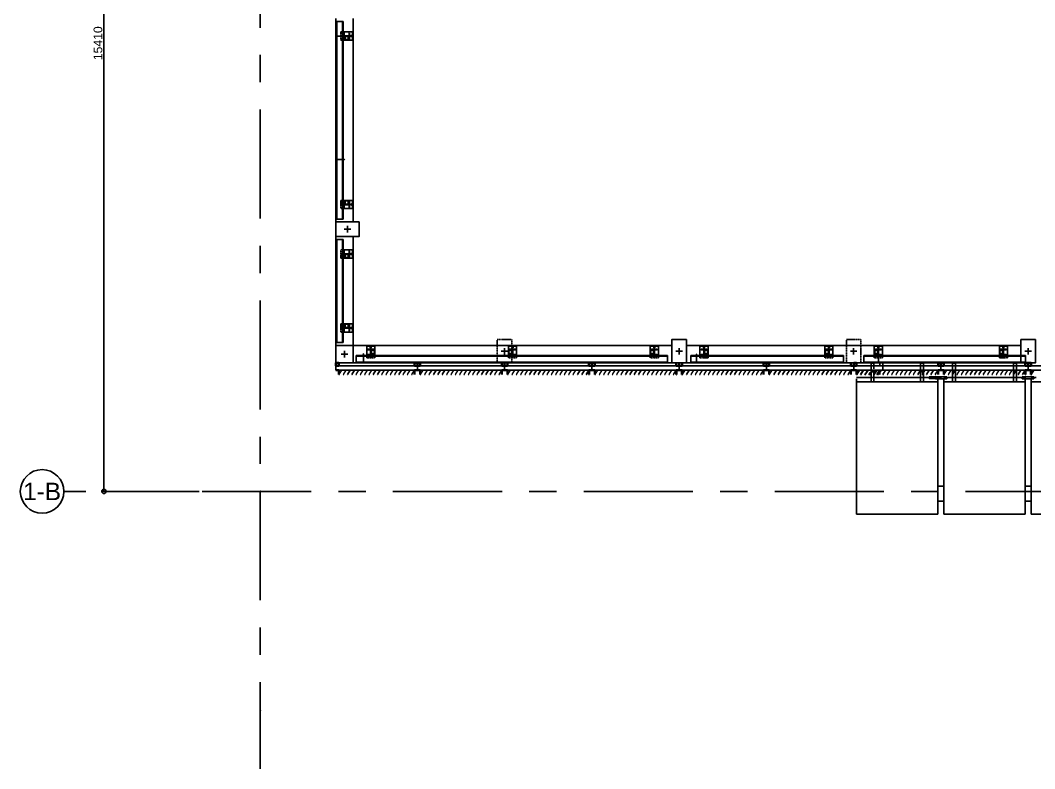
# Model space of a CAD drawing. Header units: millimetres. Extents: x 2519235 to 7246330, y 25937 to 201821.
# Drawn here: x 2519235 to 2536673, y 130340 to 143207 of the extents above; entities that cross this region are included whole.
import ezdxf
from ezdxf.enums import TextEntityAlignment as Align

# ---------------------------------------------------------------- set-up
doc = ezdxf.new("R2010")
doc.units = ezdxf.units.MM
for name, pattern in [('DXK_LINE_DOT2', [3.9198, 1.9599, -1.9599]), ('HIDDEN2', [4.7625, 3.175, -1.5875]), ('TA_GL_005.00000', [13.75, 5, -1.25, 1.25, -1.25, 5]), ('Xref-PLAN-106.940$0$HIDDEN2', [4.7625, 3.175, -1.5875])]:
    doc.linetypes.add(name, pattern=pattern)
doc.layers.get('Defpoints').update_dxf_attribs({"color": 140})
for name, color, linetype in [('000 - 0_HIDE_OBJ_FRAMING_DEF_SUB_1', 250, 'Continuous'), ('000 - 0_SYM_DWG_GRID-BUBBLE_MAIN_COLOR_1', 1, 'Continuous'), ('000 - 0_SYM_DWG_GRIDLINE_MAIN_COLOR_1', 1, 'Continuous'), ('000 - 0_SYM_DWG_GRIDLINE_MAIN_COLOR_251', 251, 'Continuous'), ('000 - EXISTING_CANOPY_MAIN_COLOR_1', 1, 'Continuous'), ('010 - ASPG_DIMS_NOM', 1, 'Continuous'), ('_BOLT-M10', 11, 'Continuous'), ('_C-SC', 32, 'Continuous'), ('_Hatch', 251, 'Continuous'), ('_LOUVER-SB', 1, 'Continuous'), ('A-GENM', 252, 'Continuous'), ('A-GLAZ-CURT', 252, 'Continuous'), ('Xref-PLAN-106.940$0$_Beam', 1, 'Continuous'), ('Xref-PLAN-106.940$0$_C300x300', 6, 'Continuous'), ('Xref-PLAN-106.940$0$_C400-250', 6, 'Continuous'), ('Xref-PLAN-106.940$0$_Col-BOTTOM', 252, 'Xref-PLAN-106.940$0$HIDDEN2'), ('Xref-PLAN-106.940$0$_PP-Dim', 1, 'Continuous')]:
    doc.layers.add(name, color=color, linetype=linetype)
doc.styles.add('Arial', font='arial.ttf', dxfattribs={"height": 300})
doc.styles.add('FAMELINE_FOR_CKST', font='arial.ttf')
doc.styles.add('TA', font='', dxfattribs={"height": 4.5})
doc.styles.get('TA').set_extended_font_data('Cordia New')
doc.dimstyles.new('FAMELINE-CKST_C-C', dxfattribs={"dimtxt": 0.3, "dimasz": 0.15, "dimexe": 0.1, "dimexo": 0.1, "dimgap": 0.05, "dimtad": 1, "dimzin": 0, "dimdsep": 46, "dimtxsty": 'FAMELINE_FOR_CKST', "dimblk": 'ORIGIN', "dimblk1": 'ORIGIN', "dimblk2": 'ORIGIN', "dimsah": 1, "dimcen": 0.1, "dimdle": 0.1, "dimclrd": 256, "dimclre": 256, "dimclrt": 3, "dimadec": 0, "dimazin": 0, "dimtfac": 1, "dimtix": 1, "dimtmove": 2, "dimatfit": 3, "dimfxl": 1, "dimtolj": 1, "dimtzin": 0, "dimlwd": -1, "dimlwe": -1, "dimarcsym": 0})

# ---------------------------------------------------------------- blocks, each defined once
blk = doc.blocks.new('_C-SC')
at = {"layer": '_Hatch'}
h = blk.add_hatch(dxfattribs=at)
h.set_pattern_fill('STEEL', color=256, scale=1.5)
h.set_pattern_definition([(45, (-1941.0177, -2436.031), (-3.367596, 3.367596), []), (45, (-1941.0177, -2433.6497), (-3.367596, 3.367596), [])])
h.paths.add_polyline_path([(3, 67), (3, 3, 0.414214), (13, -7), (50, -7), (50, -15), (-50, -15), (-50, -7), (-13, -7, 0.414214), (-3, 3), (-3, 67, 0.414214), (-13, 77), (-50, 77), (-50, 85), (50, 85), (50, 77), (13, 77, 0.414214)])
at = {"linetype": 'Continuous'}
for p, q in [((70, 135), (-70, 135)), ((-70, 135), (-70, -25)), ((70, 135), (70, -25))]:
    blk.add_line(p, q, dxfattribs=at)
at = {"linetype": 'DXK_LINE_DOT2'}
for p, q in [((-70, 135), (-70, -25)), ((70, 135), (-70, 135)), ((70, -25), (70, 135))]:
    blk.add_line(p, q, dxfattribs=at)
at = {"color": 11, "linetype": 'HIDDEN2'}
for p, q in [((-70, -25), (-70, -65)), ((-70, -30), (-70, -65)), ((-70, -65), (70, -65)), ((-70, -65), (70, -65)), ((70, -65), (70, -25)), ((70, -30), (70, -65))]:
    blk.add_line(p, q, dxfattribs=at)
blk.add_lwpolyline([(-50, 85), (50, 85), (50, 77), (13, 77, 0.414214), (3, 67), (3, 3, 0.414214), (13, -7), (50, -7), (50, -15), (-50, -15), (-50, -7), (-13, -7, 0.414214), (-3, 3), (-3, 67, 0.414214), (-13, 77), (-50, 77)], format="xyb", close=True)
for points in [[(63, 60), (3, 60), (3, 10), (63, 10)], [(63, 60), (8, 60), (8, 10), (63, 10)]]:
    blk.add_lwpolyline(points, close=True)
at = {"layer": '_BOLT-M10'}
for p, q in [((-12, 115), (12, 115)), ((16, 35), (-10, 35)), ((3, 42), (-3, 42)), ((3, 28), (-3, 28)), ((0, 128), (0, 102)), ((8, 42), (3, 42)), ((8, 28), (3, 28))]:
    blk.add_line(p, q, dxfattribs=at)
blk.add_lwpolyline([(-8, 110), (0, 106), (8, 110), (8, 120), (0, 124), (-8, 120)], close=True, dxfattribs=at)
for radius in [10, 6.93]:
    blk.add_circle((0, 115), radius, dxfattribs=at)
at = {"layer": 'Defpoints'}
for p, q in [((6, -6), (-6, 6)), ((-6, -6), (6, 6))]:
    blk.add_line(p, q, dxfattribs=at)
at = {"layer": 'Defpoints', "color": 11, "linetype": 'HIDDEN2'}
for p, q in [((-12, -45), (12, -45)), ((0, -58), (0, -32))]:
    blk.add_line(p, q, dxfattribs=at)
blk.add_lwpolyline([(-8, -40), (0, -36), (8, -40), (8, -50), (0, -54), (-8, -50)], close=True, dxfattribs=at)
for radius in [10, 6.93]:
    blk.add_circle((0, -45), radius, dxfattribs=at)
blk = doc.blocks.new('*U363')
for p, q in [((5228, -25), (-122, -25)), ((-122, -145), (-122, -25)), ((-122, -30), (5228, -30)), ((-122, -35), (5228, -35)), ((-122, -135), (5228, -135)), ((-122, -140), (5228, -140)), ((-122, -145), (5228, -145)), ((5228, -25), (5228, -145))]:
    blk.add_line(p, q)
at = {"layer": 'Defpoints'}
for p, q in [((6, -6), (-6, 6)), ((-6, -6), (6, 6)), ((0, 0), (0, -145))]:
    blk.add_line(p, q, dxfattribs=at)
blk = doc.blocks.new('*U364')
for p, q in [((2531, -25), (-97, -25)), ((-97, -145), (-97, -25)), ((-97, -30), (2531, -30)), ((-97, -35), (2531, -35)), ((-97, -135), (2531, -135)), ((-97, -140), (2531, -140)), ((-97, -145), (2531, -145)), ((2531, -25), (2531, -145))]:
    blk.add_line(p, q)
at = {"layer": 'Defpoints'}
for p, q in [((6, -6), (-6, 6)), ((-6, -6), (6, 6)), ((0, 0), (0, -145))]:
    blk.add_line(p, q, dxfattribs=at)
blk = doc.blocks.new('*U365')
for p, q in [((3147, -25), (-250, -25)), ((-250, -145), (-250, -25)), ((-250, -30), (3147, -30)), ((-250, -35), (3147, -35)), ((-250, -135), (3147, -135)), ((-250, -140), (3147, -140)), ((-250, -145), (3147, -145)), ((3147, -25), (3147, -145))]:
    blk.add_line(p, q)
at = {"layer": 'Defpoints'}
for p, q in [((6, -6), (-6, 6)), ((-6, -6), (6, 6)), ((0, 0), (0, -145))]:
    blk.add_line(p, q, dxfattribs=at)
blk = doc.blocks.new('*U369')
for p, q in [((3147, -25), (1375, -25)), ((1375, -145), (1375, -25)), ((1375, -30), (3147, -30)), ((1375, -35), (3147, -35)), ((1375, -135), (3147, -135)), ((1375, -140), (3147, -140)), ((1375, -145), (3147, -145)), ((3147, -25), (3147, -145))]:
    blk.add_line(p, q)
at = {"layer": 'Defpoints'}
for p, q in [((6, -6), (-6, 6)), ((-6, -6), (6, 6)), ((0, 0), (0, -145))]:
    blk.add_line(p, q, dxfattribs=at)
blk = doc.blocks.new('DPA_CP_Entrance Louver Grill Vertical - Louver Grill Vertical Z-27946342-ENTRANCE 1 - LOWER ROOF LEVEL PLAN')
at = {"layer": '000 - 0_HIDE_OBJ_FRAMING_DEF_SUB_1', "lineweight": 35}
for p, q in [((-700, 200), (-702, 200)), ((-702, 200), (-702, 127)), ((-700, 125), (-700, 200)), ((702, 200), (700, 200)), ((700, 200), (700, 125)), ((702, 127), (702, 200)), ((-702, 127), (-750, 127)), ((-750, 127), (-750, 125)), ((-750, 125), (-700, 125)), ((-700, 50), (-750, 50)), ((-750, 50), (-750, 0)), ((-700, 0), (-700, 50)), ((700, 125), (750, 125)), ((750, 50), (700, 50)), ((700, 50), (700, 0)), ((700, 0), (750, 0)), ((750, 127), (702, 127)), ((750, 125), (750, 127)), ((750, 0), (750, 50))]:
    blk.add_line(p, q, dxfattribs=at)
at = {"layer": '000 - 0_HIDE_OBJ_FRAMING_DEF_SUB_1'}
for p, q in [((-750, 50), (-750, 125)), ((750, 125), (-750, 125)), ((750, 50), (-750, 50)), ((750, 125), (750, 50))]:
    blk.add_line(p, q, dxfattribs=at)
blk = doc.blocks.new('DPA_CP_Entrance Louver Grill Vertical - Louver Grill Vertical Z-V2-ENTRANCE 1 - LOWER ROOF LEVEL PLAN')
at = {"layer": '000 - 0_HIDE_OBJ_FRAMING_DEF_SUB_1', "lineweight": 35}
for p, q in [((-700, 200), (-702, 200)), ((-702, 200), (-702, 127)), ((-700, 125), (-700, 200)), ((702, 200), (700, 200)), ((700, 200), (700, 125)), ((702, 127), (702, 200)), ((-702, 127), (-750, 127)), ((-750, 127), (-750, 125)), ((-750, 125), (-700, 125)), ((-700, 50), (-750, 50)), ((-750, 50), (-750, 0)), ((-750, 0), (-700, 0)), ((-700, 0), (-700, 50)), ((700, 125), (750, 125)), ((750, 50), (700, 50)), ((700, 50), (700, 0)), ((750, 127), (702, 127)), ((750, 125), (750, 127)), ((750, 0), (750, 50))]:
    blk.add_line(p, q, dxfattribs=at)
at = {"layer": '000 - 0_HIDE_OBJ_FRAMING_DEF_SUB_1'}
for p, q in [((-750, 50), (-750, 125)), ((750, 125), (-750, 125)), ((750, 50), (-750, 50)), ((750, 125), (750, 50))]:
    blk.add_line(p, q, dxfattribs=at)
blk = doc.blocks.new('GM_Louver Grill Vertical Z1 - Z Profile-27946408-ENTRANCE 1 - LOWER ROOF LEVEL PLAN')
at = {"layer": '000 - 0_HIDE_OBJ_FRAMING_DEF_SUB_1', "lineweight": 9}
for p, q in [((46, 73), (0, 0)), ((0, 0), (30, 0)), ((4, 2), (50, 75)), ((30, 2), (4, 2)), ((30, 0), (30, 2)), ((50, 75), (40, 75)), ((40, 75), (40, 73)), ((40, 73), (46, 73))]:
    blk.add_line(p, q, dxfattribs=at)
blk = doc.blocks.new('DPA_CP_Entrance Louver Grill Vertical - Louver Grill Vertical Z-27953553-ENTRANCE 1 - LOWER ROOF LEVEL PLAN')
at = {"layer": '000 - 0_HIDE_OBJ_FRAMING_DEF_SUB_1', "lineweight": 35}
for p, q in [((-650, 200), (-652, 200)), ((-652, 200), (-652, 127)), ((-650, 125), (-650, 200)), ((652, 200), (650, 200)), ((650, 200), (650, 125)), ((652, 127), (652, 200)), ((-652, 127), (-700, 127)), ((-700, 127), (-700, 125)), ((-700, 125), (-650, 125)), ((-650, 50), (-700, 50)), ((-700, 50), (-700, 0)), ((-700, 0), (-650, 0)), ((-650, 0), (-650, 50)), ((650, 125), (700, 125)), ((700, 50), (650, 50)), ((650, 50), (650, 0)), ((650, 0), (700, 0)), ((700, 127), (652, 127)), ((700, 125), (700, 127)), ((700, 0), (700, 50))]:
    blk.add_line(p, q, dxfattribs=at)
at = {"layer": '000 - 0_HIDE_OBJ_FRAMING_DEF_SUB_1'}
for p, q in [((-700, 50), (-700, 125)), ((700, 125), (-700, 125)), ((700, 50), (-700, 50)), ((700, 125), (700, 50))]:
    blk.add_line(p, q, dxfattribs=at)
blk = doc.blocks.new('DPA_CP_Entrance Louver Grill Vertical - Louver Grill Vertical Z-27954336-ENTRANCE 1 - LOWER ROOF LEVEL PLAN')
at = {"layer": '000 - 0_HIDE_OBJ_FRAMING_DEF_SUB_1'}
for p, q in [((-200, 200), (-202, 200)), ((-202, 200), (-202, 127)), ((-202, 127), (-202, 200)), ((-202, 200), (-200, 200)), ((-200, 125), (-200, 200)), ((-200, 200), (-200, 125)), ((202, 200), (200, 200)), ((200, 200), (200, 125)), ((200, 125), (200, 200)), ((200, 200), (202, 200)), ((202, 127), (202, 200)), ((202, 200), (202, 127)), ((-202, 127), (-250, 127)), ((-250, 127), (-250, 125)), ((-250, 125), (-250, 127)), ((-250, 127), (-202, 127)), ((-250, 125), (-200, 125)), ((-200, 125), (-250, 125)), ((-250, 50), (-250, 125)), ((-250, 125), (-250, 50)), ((-99, 125), (-250, 125)), ((-99, 125), (-250, 125)), ((-250, 50), (-250, 125)), ((-250, 125), (-250, 50)), ((-99, 125), (-250, 125)), ((-99, 125), (-250, 125)), ((-250, 50), (-250, 0)), ((-200, 50), (-250, 50)), ((-250, 50), (-200, 50)), ((-250, 0), (-250, 50)), ((-250, 50), (-99, 50)), ((-99, 50), (-250, 50)), ((-250, 50), (-49, 50)), ((-49, 50), (-250, 50)), ((-250, 0), (-200, 0)), ((-200, 0), (-250, 0)), ((-200, 0), (-200, 50)), ((-200, 50), (-200, 0)), ((-39, 50), (250, 50)), ((250, 50), (-39, 50)), ((-39, 50), (250, 50)), ((250, 50), (-39, 50)), ((250, 125), (-36, 125)), ((250, 125), (-36, 125)), ((250, 125), (-36, 125)), ((250, 125), (-36, 125)), ((200, 125), (250, 125)), ((250, 125), (200, 125)), ((200, 50), (200, 0)), ((250, 50), (200, 50)), ((200, 50), (250, 50)), ((200, 0), (200, 50)), ((200, 0), (250, 0)), ((250, 0), (200, 0)), ((250, 127), (202, 127)), ((202, 127), (250, 127)), ((250, 125), (250, 127)), ((250, 127), (250, 125)), ((250, 50), (250, 125)), ((250, 125), (250, 50)), ((250, 50), (250, 125)), ((250, 125), (250, 50)), ((250, 0), (250, 50)), ((250, 50), (250, 0))]:
    blk.add_line(p, q, dxfattribs=at)
blk = doc.blocks.new('DPA_CP_Entrance Louver Grill Vertical - Louver Grill Vertical Z-27954203-ENTRANCE 1 - LOWER ROOF LEVEL PLAN')
at = {"layer": '000 - 0_HIDE_OBJ_FRAMING_DEF_SUB_1'}
for p, q in [((-750, 127), (-750, 125)), ((-750, 125), (-750, 127)), ((-750, 125), (-744, 125)), ((-744, 125), (-750, 125)), ((-750, 50), (-750, 125)), ((-750, 125), (-750, 50)), ((-744, 125), (-750, 125)), ((-744, 125), (-750, 125)), ((-750, 50), (-750, 125)), ((-750, 125), (-750, 50)), ((-744, 125), (-750, 125)), ((-744, 125), (-750, 125)), ((-750, 50), (-750, 0)), ((-750, 0), (-750, 50))]:
    blk.add_line(p, q, dxfattribs=at)
blk = doc.blocks.new('GM_Louver Grill Vertical Z1 - Z Profile-27954269-ENTRANCE 1 - LOWER ROOF LEVEL PLAN')
at = {"layer": '000 - 0_HIDE_OBJ_FRAMING_DEF_SUB_1', "lineweight": 9}
for p, q in [((46, 73), (0, 0)), ((0, 0), (46, 73)), ((0, 0), (30, 0)), ((30, 0), (0, 0)), ((4, 2), (50, 75)), ((50, 75), (4, 2)), ((30, 2), (4, 2)), ((4, 2), (30, 2)), ((30, 0), (30, 2)), ((30, 2), (30, 0)), ((50, 75), (40, 75)), ((40, 75), (40, 73)), ((40, 73), (40, 75)), ((40, 75), (50, 75)), ((40, 73), (46, 73)), ((46, 73), (40, 73))]:
    blk.add_line(p, q, dxfattribs=at)
blk = doc.blocks.new('GM_Louver Grill Vertical Z1 - Z Profile-V106-ENTRANCE 1 - LOWER ROOF LEVEL PLAN')
at = {"layer": '000 - 0_HIDE_OBJ_FRAMING_DEF_SUB_1', "lineweight": 9}
for p, q in [((25, 39), (0, 0)), ((0, 0), (25, 39)), ((0, 0), (30, 0)), ((30, 0), (0, 0)), ((4, 2), (27, 39)), ((27, 39), (4, 2)), ((30, 2), (4, 2)), ((4, 2), (30, 2)), ((30, 0), (30, 2)), ((30, 2), (30, 0)), ((46, 73), (32, 51)), ((32, 51), (46, 73)), ((35, 51), (50, 75)), ((50, 75), (35, 51)), ((50, 75), (40, 75)), ((40, 75), (40, 73)), ((40, 73), (40, 75)), ((40, 75), (50, 75)), ((40, 73), (46, 73)), ((46, 73), (40, 73))]:
    blk.add_line(p, q, dxfattribs=at)
blk = doc.blocks.new('GM_Louver Grill Vertical Z1 - Z Profile-V107-ENTRANCE 1 - LOWER ROOF LEVEL PLAN')
at = {"layer": '000 - 0_HIDE_OBJ_FRAMING_DEF_SUB_1', "lineweight": 9}
for p, q in [((24, 33), (27, 39)), ((25, 39), (24, 37)), ((24, 37), (25, 39)), ((27, 39), (24, 33)), ((30, 2), (24, 2)), ((24, 2), (30, 2)), ((24, 0), (30, 0)), ((30, 0), (24, 0)), ((30, 0), (30, 2)), ((30, 2), (30, 0)), ((46, 73), (32, 51)), ((32, 51), (46, 73)), ((35, 51), (50, 75)), ((50, 75), (35, 51)), ((50, 75), (40, 75)), ((40, 75), (40, 73)), ((40, 73), (40, 75)), ((40, 75), (50, 75)), ((40, 73), (46, 73)), ((46, 73), (40, 73))]:
    blk.add_line(p, q, dxfattribs=at)
blk = doc.blocks.new('GM_Louver Grill Vertical Z1 - Z Profile-V108-ENTRANCE 1 - LOWER ROOF LEVEL PLAN')
at = {"layer": '000 - 0_HIDE_OBJ_FRAMING_DEF_SUB_1', "lineweight": 9}
for p, q in [((31, 49), (0, 0)), ((0, 0), (31, 49)), ((0, 0), (30, 0)), ((30, 0), (0, 0)), ((4, 2), (31, 45)), ((31, 45), (4, 2)), ((30, 2), (4, 2)), ((4, 2), (30, 2)), ((30, 0), (30, 2)), ((30, 2), (30, 0))]:
    blk.add_line(p, q, dxfattribs=at)
blk = doc.blocks.new('A$C7e7c92b9')
at = {"layer": 'A-GENM', "lineweight": 9, "rotation": 180}
for p in [(118720, 9933), (118794, 9933), (118867, 9933), (118941, 9933), (119014, 9933), (119088, 9933), (119161, 9933), (119235, 9933), (119308, 9933), (119382, 9933), (119455, 9933), (119529, 9933), (119603, 9933), (119676, 9933), (119750, 9933), (119823, 9933), (119897, 9933), (119970, 9933), (120120, 9933), (120195, 9933), (120270, 9933), (120345, 9933), (120420, 9933), (120495, 9933), (120570, 9933), (120645, 9933), (120720, 9933), (120795, 9933), (120870, 9933), (120945, 9933), (121020, 9933), (121095, 9933), (121170, 9933), (121245, 9933), (121320, 9933), (121395, 9933), (121470, 9933), (121620, 9933), (121695, 9933), (121770, 9933), (121845, 9933), (121920, 9933), (121995, 9933), (122070, 9933), (122145, 9933), (122220, 9933), (122295, 9933), (122370, 9933), (122445, 9933), (122520, 9933), (122595, 9933), (122670, 9933), (122745, 9933), (122820, 9933), (122895, 9933), (122970, 9933), (123120, 9933), (123195, 9933), (123270, 9933), (123345, 9933), (123420, 9933), (123495, 9933), (123570, 9933), (123645, 9933), (123720, 9933), (123795, 9933), (123870, 9933), (123945, 9933), (124020, 9933), (124095, 9933), (124170, 9933), (124245, 9933), (124320, 9933), (124395, 9933), (124470, 9933), (124620, 9933), (124695, 9933), (124770, 9933), (124845, 9933), (124920, 9933), (124995, 9933), (125070, 9933), (125145, 9933), (125220, 9933), (125295, 9933), (125370, 9933), (125445, 9933), (125520, 9933), (125595, 9933), (125670, 9933), (125745, 9933), (125820, 9933), (125895, 9933), (125970, 9933), (126120, 9933), (126195, 9933), (126270, 9933), (126345, 9933), (126420, 9933), (126495, 9933), (126570, 9933), (126645, 9933), (126720, 9933), (126795, 9933), (126870, 9933), (126945, 9933), (127020, 9933), (127095, 9933), (127170, 9933), (127245, 9933), (127320, 9933), (127395, 9933), (127470, 9933)]:
    blk.add_blockref('GM_Louver Grill Vertical Z1 - Z Profile-27946408-ENTRANCE 1 - LOWER ROOF LEVEL PLAN', p, dxfattribs=at)
at = {"layer": 'A-GENM', "rotation": 180}
for name, p in [('GM_Louver Grill Vertical Z1 - Z Profile-27954269-ENTRANCE 1 - LOWER ROOF LEVEL PLAN', (127620, 9933)), ('GM_Louver Grill Vertical Z1 - Z Profile-27954269-ENTRANCE 1 - LOWER ROOF LEVEL PLAN', (127690, 9933)), ('GM_Louver Grill Vertical Z1 - Z Profile-V106-ENTRANCE 1 - LOWER ROOF LEVEL PLAN', (127760, 9933)), ('GM_Louver Grill Vertical Z1 - Z Profile-V107-ENTRANCE 1 - LOWER ROOF LEVEL PLAN', (127830, 9933)), ('GM_Louver Grill Vertical Z1 - Z Profile-V108-ENTRANCE 1 - LOWER ROOF LEVEL PLAN', (127900, 9933)), ('GM_Louver Grill Vertical Z1 - Z Profile-27954269-ENTRANCE 1 - LOWER ROOF LEVEL PLAN', (127970, 9933))]:
    blk.add_blockref(name, p, dxfattribs=at)
at = {"layer": 'A-GLAZ-CURT', "rotation": 180}
for name, p in [('DPA_CP_Entrance Louver Grill Vertical - Louver Grill Vertical Z-27953553-ENTRANCE 1 - LOWER ROOF LEVEL PLAN', (119320, 10058)), ('DPA_CP_Entrance Louver Grill Vertical - Louver Grill Vertical Z-27946342-ENTRANCE 1 - LOWER ROOF LEVEL PLAN', (120770, 10058)), ('DPA_CP_Entrance Louver Grill Vertical - Louver Grill Vertical Z-V2-ENTRANCE 1 - LOWER ROOF LEVEL PLAN', (122270, 10058)), ('DPA_CP_Entrance Louver Grill Vertical - Louver Grill Vertical Z-27946342-ENTRANCE 1 - LOWER ROOF LEVEL PLAN', (123770, 10058)), ('DPA_CP_Entrance Louver Grill Vertical - Louver Grill Vertical Z-V2-ENTRANCE 1 - LOWER ROOF LEVEL PLAN', (125270, 10058)), ('DPA_CP_Entrance Louver Grill Vertical - Louver Grill Vertical Z-27946342-ENTRANCE 1 - LOWER ROOF LEVEL PLAN', (126770, 10058)), ('DPA_CP_Entrance Louver Grill Vertical - Louver Grill Vertical Z-27954203-ENTRANCE 1 - LOWER ROOF LEVEL PLAN', (126770, 10058)), ('DPA_CP_Entrance Louver Grill Vertical - Louver Grill Vertical Z-27954336-ENTRANCE 1 - LOWER ROOF LEVEL PLAN', (127770, 10058))]:
    blk.add_blockref(name, p, dxfattribs=at)
blk = doc.blocks.new('Xref-PLAN-106.940$0$_C400-250')
blk.add_lwpolyline([(125, 0), (125, -400), (-125, -400), (-125, 0)], close=True)
at = {"layer": 'Defpoints'}
for p, q in [((0, -144), (0, -256)), ((-56, -200), (56, -200))]:
    blk.add_line(p, q, dxfattribs=at)
blk = doc.blocks.new('Xref-PLAN-106.940$0$_C300-300')
blk.add_lwpolyline([(-150, 0), (150, 0), (150, -300), (-150, -300)], close=True)
at = {"layer": 'Defpoints'}
for p, q in [((-56, -150), (56, -150)), ((0, -94), (0, -206))]:
    blk.add_line(p, q, dxfattribs=at)
blk = doc.blocks.new('Xref-PLAN-106.940')
at = {"layer": 'Xref-PLAN-106.940$0$_Beam'}
for p, q in [((118619, 15978), (118619, 12481)), ((118919, 15978), (118919, 12481))]:
    blk.add_line(p, q, dxfattribs=at)
at = {"layer": 'Xref-PLAN-106.940$0$_PP-Dim'}
for p, q in [((118619, 12231), (118619, 10058)), ((118919, 12231), (118919, 10358)), ((118919, 10358), (124394, 10358)), ((124644, 10358), (130394, 10358)), ((118619, 10058), (124394, 10058)), ((124644, 10058), (130394, 10058))]:
    blk.add_line(p, q, dxfattribs=at)
at = {"layer": 'Xref-PLAN-106.940$0$_C300x300'}
blk.add_blockref('Xref-PLAN-106.940$0$_C300-300', (118769, 10358), dxfattribs=at)
at = {"layer": 'Xref-PLAN-106.940$0$_C400-250', "rotation": 90}
blk.add_blockref('Xref-PLAN-106.940$0$_C400-250', (118619, 12356), dxfattribs=at)
at = {"layer": 'Xref-PLAN-106.940$0$_C400-250'}
for p in [(124519, 10458), (130519, 10458)]:
    blk.add_blockref('Xref-PLAN-106.940$0$_C400-250', p, dxfattribs=at)
at = {"layer": 'Xref-PLAN-106.940$0$_Col-BOTTOM'}
for p in [(121519, 10458), (127519, 10458)]:
    blk.add_blockref('Xref-PLAN-106.940$0$_C400-250', p, dxfattribs=at)
blk = doc.blocks.new('*U413')
for p, q in [((2531, -25), (-250, -25)), ((-250, -145), (-250, -25)), ((-250, -30), (2531, -30)), ((-250, -35), (2531, -35)), ((-250, -135), (2531, -135)), ((-250, -140), (2531, -140)), ((-250, -145), (2531, -145)), ((2531, -25), (2531, -145))]:
    blk.add_line(p, q)
at = {"layer": 'Defpoints'}
for p, q in [((6, -6), (-6, 6)), ((-6, -6), (6, 6)), ((0, 0), (0, -145))]:
    blk.add_line(p, q, dxfattribs=at)
blk = doc.blocks.new('A$C53fc0519')
at = {"layer": '000 - EXISTING_CANOPY_MAIN_COLOR_1'}
for p, q in [((10500, -13148), (10550, -13148)), ((10500, -13148), (10500, -13275)), ((10500, -13153), (10550, -13153)), ((10550, -13148), (10550, -13252)), ((11350, -13148), (11400, -13148)), ((11350, -13148), (11350, -13475)), ((11350, -13153), (11400, -13153)), ((11400, -13475), (11400, -13148)), ((11900, -13148), (11950, -13148)), ((11900, -13475), (11900, -13148)), ((11900, -13153), (11950, -13153)), ((11950, -13475), (11950, -13148)), ((13000, -13148), (12950, -13148)), ((12950, -13475), (12950, -13148)), ((12950, -13153), (13000, -13153)), ((13000, -13475), (13000, -13148)), ((10250, -15750), (10250, -13422)), ((10251, -13400), (10265, -13400)), ((10267, -13400), (10340, -13400)), ((10342, -13400), (10415, -13400)), ((10400, -13400), (10415, -13400)), ((10417, -13400), (10490, -13400)), ((10417, -13400), (10490, -13400)), ((10492, -13400), (10500, -13400)), ((10492, -13400), (10565, -13400)), ((10500, -13283), (10500, -13367)), ((10500, -13303), (10550, -13303)), ((10500, -13384), (10500, -13349)), ((10500, -13375), (10500, -13475)), ((10500, -13400), (10500, -13388)), ((10550, -13303), (10550, -13475)), ((10550, -13347), (10550, -13400)), ((10550, -13400), (10550, -13347)), ((10550, -13475), (10550, -13403)), ((10567, -13400), (10640, -13400)), ((10642, -13400), (10715, -13400)), ((10717, -13400), (10790, -13400)), ((10792, -13400), (10865, -13400)), ((10867, -13400), (10940, -13400)), ((10942, -13400), (11015, -13400)), ((11017, -13400), (11090, -13400)), ((11092, -13400), (11165, -13400)), ((11167, -13400), (11240, -13400)), ((11242, -13400), (11315, -13400)), ((11317, -13400), (11390, -13400)), ((11350, -13273), (11400, -13273)), ((11350, -13303), (11400, -13303)), ((11350, -13348), (11350, -13400)), ((11392, -13400), (11465, -13400)), ((11400, -13384), (11400, -13349)), ((11400, -13388), (11400, -13400)), ((11467, -13400), (11540, -13400)), ((11546, -13390), (11500, -13390)), ((11500, -13417), (11500, -13390)), ((11500, -13417), (11529, -13417)), ((11531, -13417), (11604, -13417)), ((11542, -13400), (11615, -13400)), ((11621, -13390), (11549, -13390)), ((11600, -13420), (11600, -13390)), ((11602, -13420), (11600, -13420)), ((11651, -13420), (11605, -13420)), ((11606, -13417), (11651, -13417)), ((11617, -13400), (11650, -13400)), ((11651, -13390), (11624, -13390)), ((11650, -15750), (11650, -13400)), ((11749, -13390), (11653, -13390)), ((11653, -13417), (11700, -13417)), ((11749, -13420), (11653, -13420)), ((11700, -13390), (11700, -13417)), ((11750, -15750), (11750, -13422)), ((11771, -13390), (11751, -13390)), ((11751, -13400), (11765, -13400)), ((11752, -13420), (11751, -13420)), ((11800, -13420), (11755, -13420)), ((11767, -13400), (11840, -13400)), ((11800, -13390), (11774, -13390)), ((11800, -13390), (11800, -13420)), ((11842, -13400), (11915, -13400)), ((11900, -13273), (11950, -13273)), ((11900, -13303), (11950, -13303)), ((11900, -13347), (11900, -13400)), ((11917, -13400), (11990, -13400)), ((11950, -13348), (11950, -13400)), ((11992, -13400), (12065, -13400)), ((12067, -13400), (12140, -13400)), ((12142, -13400), (12215, -13400)), ((12217, -13400), (12290, -13400)), ((12292, -13400), (12365, -13400)), ((12367, -13400), (12440, -13400)), ((12442, -13400), (12515, -13400)), ((12517, -13400), (12590, -13400)), ((12592, -13400), (12665, -13400)), ((12667, -13400), (12740, -13400)), ((12742, -13400), (12815, -13400)), ((12817, -13400), (12890, -13400)), ((12892, -13400), (12965, -13400)), ((12950, -13273), (13000, -13273)), ((12950, -13303), (13000, -13303)), ((12950, -13400), (12950, -13347)), ((12967, -13400), (13040, -13400)), ((13000, -13400), (13000, -13348)), ((13042, -13400), (13115, -13400)), ((13121, -13390), (13100, -13390)), ((13100, -13420), (13100, -13390)), ((13102, -13420), (13100, -13420)), ((13151, -13420), (13105, -13420)), ((13117, -13400), (13150, -13400)), ((13151, -13390), (13124, -13390)), ((13150, -13400), (13150, -15750)), ((13249, -13390), (13153, -13390)), ((13249, -13420), (13153, -13420)), ((13250, -15750), (13250, -13422)), ((13271, -13390), (13251, -13390)), ((13251, -13400), (13265, -13400)), ((13252, -13420), (13251, -13420)), ((13300, -13420), (13255, -13420)), ((13267, -13400), (13340, -13400)), ((13300, -13390), (13274, -13390)), ((13300, -13390), (13300, -13420)), ((10250, -13475), (11650, -13475)), ((11750, -13475), (13150, -13475)), ((13250, -13475), (14650, -13475)), ((11750, -15270), (11650, -15270)), ((11750, -15270), (11650, -15270)), ((11700, -15270), (11650, -15270)), ((13250, -15270), (13150, -15270)), ((13250, -15270), (13150, -15270)), ((11750, -15525), (11650, -15525)), ((13250, -15525), (13150, -15525)), ((11650, -15750), (10250, -15750)), ((13150, -15750), (11750, -15750)), ((14650, -15750), (13250, -15750))]:
    blk.add_line(p, q, dxfattribs=at)
blk = doc.blocks.new('*U436')
at = {"layer": '000 - 0_SYM_DWG_GRIDLINE_MAIN_COLOR_1'}
blk.add_line((45, 0), (40, 0), dxfattribs=at)
blk.add_circle((50, 0), 5, dxfattribs=at)
at = {"layer": '000 - 0_SYM_DWG_GRIDLINE_MAIN_COLOR_251', "linetype": 'ByBlock', "ltscale": 5}
blk.add_line((13.33, 0), (-269.03, 0), dxfattribs=at)
at = {"layer": '000 - 0_SYM_DWG_GRIDLINE_MAIN_COLOR_251', "color": 3}
blk.add_point((-255.69, 0), dxfattribs=at)
at = {"layer": '000 - 0_SYM_DWG_GRIDLINE_MAIN_COLOR_251', "color": 0}
blk.add_point((0, 0), dxfattribs=at)
at = {"style": 'TA', "flags": 1}
blk.add_attdef('LOCATION', (6, -6), '', height=4.5, rotation=270, dxfattribs=at)
at = {"layer": '000 - 0_SYM_DWG_GRID-BUBBLE_MAIN_COLOR_1', "style": 'Arial'}
blk.add_attdef('GRID-HEAD', text='', height=4, rotation=270, dxfattribs=at).set_placement((50, 0), align=Align.MIDDLE_CENTER)
blk = doc.blocks.new('*U439')
at = {"layer": '000 - 0_SYM_DWG_GRIDLINE_MAIN_COLOR_1'}
blk.add_line((45, 0), (40, 0), dxfattribs=at)
blk.add_circle((50, 0), 5, dxfattribs=at)
at = {"layer": '000 - 0_SYM_DWG_GRIDLINE_MAIN_COLOR_251', "linetype": 'ByBlock', "ltscale": 5}
blk.add_line((13.33, 0), (-589.33, 0), dxfattribs=at)
at = {"layer": '000 - 0_SYM_DWG_GRIDLINE_MAIN_COLOR_251', "color": 0}
blk.add_point((0, 0), dxfattribs=at)
at = {"style": 'TA', "flags": 1}
blk.add_attdef('LOCATION', (6, -6), '', height=4.5, rotation=270, dxfattribs=at)
at = {"layer": '000 - 0_SYM_DWG_GRID-BUBBLE_MAIN_COLOR_1', "style": 'Arial'}
blk.add_attdef('GRID-HEAD', text='', height=4, rotation=180, dxfattribs=at).set_placement((50, 0), align=Align.MIDDLE_CENTER)
blk = doc.blocks.new('_Origin')
at = {"color": 0, "linetype": 'ByBlock', "lineweight": -2}
blk.add_line((0, 0), (-1, 0), dxfattribs=at)
blk.add_circle((0, 0), 0.5, dxfattribs=at)
blk = doc.blocks.new('*D1073')
at = {"layer": '010 - ASPG_DIMS_NOM', "transparency": 16777216}
for p, q in [((2522310, 150517), (2520623, 150517)), ((2520673, 135182), (2520673, 150442)), ((2522310, 135107), (2520623, 135107))]:
    blk.add_line(p, q, dxfattribs=at)
at = {"layer": 'Defpoints', "color": 0, "transparency": 16777216}
for p in [(2520673, 150517), (2522360, 150517), (2522360, 135107)]:
    blk.add_point(p, dxfattribs=at)
at = {"layer": '010 - ASPG_DIMS_NOM', "transparency": 16777216, "xscale": 75, "yscale": 75, "zscale": 75}
for p, rotation in [((2520673, 150517), 90), ((2520673, 135107), 270)]:
    blk.add_blockref('_Origin', p, dxfattribs=dict(at, rotation=rotation))
at = {"layer": '010 - ASPG_DIMS_NOM', "color": 3, "transparency": 16777216, "insert": (2520571, 142812), "char_height": 150, "attachment_point": 5, "rotation": 90, "style": 'FAMELINE_FOR_CKST'}
blk.add_mtext('\\A1;15410', dxfattribs=at)

msp = doc.modelspace()

# ---------------------------------------------------------------- linework, layer by layer
at = {"layer": 'A-GENM', "lineweight": 9}
for p, q in [((2533657.204, 137190.068), (2533610.937, 137117.068)), ((2533610.937, 137117.068), (2533620.937, 137117.068)), ((2533614.569, 137119.068), (2533660.836, 137192.068)), ((2533620.937, 137119.068), (2533614.569, 137119.068)), ((2533620.937, 137117.068), (2533620.937, 137119.068)), ((2533660.836, 137192.068), (2533630.937, 137192.068)), ((2533630.937, 137192.068), (2533630.937, 137190.068)), ((2533630.937, 137190.068), (2533657.204, 137190.068)), ((2533732.204, 137190.068), (2533685.937, 137117.068)), ((2533685.937, 137117.068), (2533695.937, 137117.068)), ((2533689.569, 137119.068), (2533735.836, 137192.068)), ((2533695.937, 137119.068), (2533689.569, 137119.068)), ((2533695.937, 137117.068), (2533695.937, 137119.068)), ((2533735.836, 137192.068), (2533705.937, 137192.068)), ((2533705.937, 137192.068), (2533705.937, 137190.068)), ((2533705.937, 137190.068), (2533732.204, 137190.068)), ((2533807.204, 137190.068), (2533760.937, 137117.068)), ((2533760.937, 137117.068), (2533770.937, 137117.068)), ((2533764.569, 137119.068), (2533810.836, 137192.068)), ((2533770.937, 137119.068), (2533764.569, 137119.068)), ((2533770.937, 137117.068), (2533770.937, 137119.068)), ((2533810.836, 137192.068), (2533780.937, 137192.068)), ((2533780.937, 137192.068), (2533780.937, 137190.068)), ((2533780.937, 137190.068), (2533807.204, 137190.068)), ((2533882.204, 137190.068), (2533835.937, 137117.068)), ((2533835.937, 137117.068), (2533845.937, 137117.068)), ((2533839.569, 137119.068), (2533885.836, 137192.068)), ((2533845.937, 137119.068), (2533839.569, 137119.068)), ((2533845.937, 137117.068), (2533845.937, 137119.068)), ((2533885.836, 137192.068), (2533855.937, 137192.068)), ((2533855.937, 137192.068), (2533855.937, 137190.068)), ((2533855.937, 137190.068), (2533882.204, 137190.068)), ((2533957.204, 137190.068), (2533910.937, 137117.068)), ((2533910.937, 137117.068), (2533920.937, 137117.068)), ((2533914.569, 137119.068), (2533960.836, 137192.068)), ((2533920.937, 137119.068), (2533914.569, 137119.068)), ((2533920.937, 137117.068), (2533920.937, 137119.068)), ((2533960.836, 137192.068), (2533930.937, 137192.068)), ((2533930.937, 137192.068), (2533930.937, 137190.068)), ((2533930.937, 137190.068), (2533957.204, 137190.068)), ((2534032.204, 137190.068), (2533985.937, 137117.068)), ((2533985.937, 137117.068), (2533995.937, 137117.068)), ((2533989.569, 137119.068), (2534035.836, 137192.068)), ((2533995.937, 137119.068), (2533989.569, 137119.068)), ((2533995.937, 137117.068), (2533995.937, 137119.068)), ((2534035.836, 137192.068), (2534005.937, 137192.068)), ((2534005.937, 137192.068), (2534005.937, 137190.068)), ((2534005.937, 137190.068), (2534032.204, 137190.068)), ((2534107.204, 137190.068), (2534060.937, 137117.068)), ((2534060.937, 137117.068), (2534070.937, 137117.068)), ((2534064.569, 137119.068), (2534110.836, 137192.068)), ((2534070.937, 137119.068), (2534064.569, 137119.068)), ((2534070.937, 137117.068), (2534070.937, 137119.068)), ((2534110.836, 137192.068), (2534080.937, 137192.068)), ((2534080.937, 137192.068), (2534080.937, 137190.068)), ((2534080.937, 137190.068), (2534107.204, 137190.068)), ((2534182.204, 137190.068), (2534135.937, 137117.068)), ((2534135.937, 137117.068), (2534145.937, 137117.068)), ((2534139.569, 137119.068), (2534185.836, 137192.068)), ((2534145.937, 137119.068), (2534139.569, 137119.068)), ((2534145.937, 137117.068), (2534145.937, 137119.068)), ((2534185.836, 137192.068), (2534155.937, 137192.068)), ((2534155.937, 137192.068), (2534155.937, 137190.068)), ((2534155.937, 137190.068), (2534182.204, 137190.068)), ((2534257.204, 137190.068), (2534210.937, 137117.068)), ((2534210.937, 137117.068), (2534220.937, 137117.068)), ((2534214.569, 137119.068), (2534260.836, 137192.068)), ((2534220.937, 137119.068), (2534214.569, 137119.068)), ((2534220.937, 137117.068), (2534220.937, 137119.068)), ((2534260.836, 137192.068), (2534230.937, 137192.068)), ((2534230.937, 137192.068), (2534230.937, 137190.068)), ((2534230.937, 137190.068), (2534257.204, 137190.068)), ((2534332.204, 137190.068), (2534285.937, 137117.068)), ((2534285.937, 137117.068), (2534295.937, 137117.068)), ((2534289.569, 137119.068), (2534335.836, 137192.068)), ((2534295.937, 137119.068), (2534289.569, 137119.068)), ((2534295.937, 137117.068), (2534295.937, 137119.068)), ((2534335.836, 137192.068), (2534305.937, 137192.068)), ((2534305.937, 137192.068), (2534305.937, 137190.068)), ((2534305.937, 137190.068), (2534332.204, 137190.068)), ((2534407.204, 137190.068), (2534360.937, 137117.068)), ((2534360.937, 137117.068), (2534370.937, 137117.068)), ((2534364.569, 137119.068), (2534410.836, 137192.068)), ((2534370.937, 137119.068), (2534364.569, 137119.068)), ((2534370.937, 137117.068), (2534370.937, 137119.068)), ((2534410.836, 137192.068), (2534380.937, 137192.068)), ((2534380.937, 137192.068), (2534380.937, 137190.068)), ((2534380.937, 137190.068), (2534407.204, 137190.068)), ((2534482.204, 137190.068), (2534435.937, 137117.068)), ((2534435.937, 137117.068), (2534445.937, 137117.068)), ((2534439.569, 137119.068), (2534485.836, 137192.068)), ((2534445.937, 137119.068), (2534439.569, 137119.068)), ((2534445.937, 137117.068), (2534445.937, 137119.068)), ((2534485.836, 137192.068), (2534455.937, 137192.068)), ((2534455.937, 137192.068), (2534455.937, 137190.068)), ((2534455.937, 137190.068), (2534482.204, 137190.068)), ((2534557.204, 137190.068), (2534510.937, 137117.068)), ((2534510.937, 137117.068), (2534520.937, 137117.068)), ((2534514.569, 137119.068), (2534560.836, 137192.068)), ((2534520.937, 137119.068), (2534514.569, 137119.068)), ((2534520.937, 137117.068), (2534520.937, 137119.068)), ((2534560.836, 137192.068), (2534530.937, 137192.068)), ((2534530.937, 137192.068), (2534530.937, 137190.068)), ((2534530.937, 137190.068), (2534557.204, 137190.068)), ((2534632.204, 137190.068), (2534585.937, 137117.068)), ((2534585.937, 137117.068), (2534595.937, 137117.068)), ((2534589.569, 137119.068), (2534635.836, 137192.068)), ((2534595.937, 137119.068), (2534589.569, 137119.068)), ((2534595.937, 137117.068), (2534595.937, 137119.068)), ((2534635.836, 137192.068), (2534605.937, 137192.068)), ((2534605.937, 137192.068), (2534605.937, 137190.068)), ((2534605.937, 137190.068), (2534632.204, 137190.068)), ((2534707.204, 137190.068), (2534660.937, 137117.068)), ((2534660.937, 137117.068), (2534670.937, 137117.068)), ((2534664.569, 137119.068), (2534710.836, 137192.068)), ((2534670.937, 137119.068), (2534664.569, 137119.068)), ((2534670.937, 137117.068), (2534670.937, 137119.068)), ((2534710.836, 137192.068), (2534680.937, 137192.068)), ((2534680.937, 137192.068), (2534680.937, 137190.068)), ((2534680.937, 137190.068), (2534707.204, 137190.068)), ((2534782.204, 137190.068), (2534735.937, 137117.068)), ((2534735.937, 137117.068), (2534745.937, 137117.068)), ((2534739.569, 137119.068), (2534785.836, 137192.068)), ((2534745.937, 137119.068), (2534739.569, 137119.068)), ((2534745.937, 137117.068), (2534745.937, 137119.068)), ((2534785.836, 137192.068), (2534755.937, 137192.068)), ((2534755.937, 137192.068), (2534755.937, 137190.068)), ((2534755.937, 137190.068), (2534782.204, 137190.068)), ((2534857.204, 137190.068), (2534810.937, 137117.068)), ((2534810.937, 137117.068), (2534820.937, 137117.068)), ((2534814.569, 137119.068), (2534860.836, 137192.068)), ((2534820.937, 137119.068), (2534814.569, 137119.068)), ((2534820.937, 137117.068), (2534820.937, 137119.068)), ((2534860.836, 137192.068), (2534830.937, 137192.068)), ((2534830.937, 137192.068), (2534830.937, 137190.068)), ((2534830.937, 137190.068), (2534857.204, 137190.068)), ((2534932.204, 137190.068), (2534885.937, 137117.068)), ((2534885.937, 137117.068), (2534895.937, 137117.068)), ((2534889.569, 137119.068), (2534935.836, 137192.068)), ((2534895.937, 137119.068), (2534889.569, 137119.068)), ((2534895.937, 137117.068), (2534895.937, 137119.068)), ((2534935.836, 137192.068), (2534905.937, 137192.068)), ((2534905.937, 137192.068), (2534905.937, 137190.068)), ((2534905.937, 137190.068), (2534932.204, 137190.068)), ((2535007.204, 137190.068), (2534960.937, 137117.068)), ((2534960.937, 137117.068), (2534970.937, 137117.068)), ((2534964.569, 137119.068), (2535010.836, 137192.068)), ((2534970.937, 137119.068), (2534964.569, 137119.068)), ((2534970.937, 137117.068), (2534970.937, 137119.068)), ((2535010.836, 137192.068), (2534980.937, 137192.068)), ((2534980.937, 137192.068), (2534980.937, 137190.068)), ((2534980.937, 137190.068), (2535007.204, 137190.068)), ((2535157.204, 137190.068), (2535110.937, 137117.068)), ((2535110.937, 137117.068), (2535120.937, 137117.068)), ((2535114.569, 137119.068), (2535160.836, 137192.068)), ((2535120.937, 137119.068), (2535114.569, 137119.068)), ((2535120.937, 137117.068), (2535120.937, 137119.068)), ((2535160.836, 137192.068), (2535130.937, 137192.068)), ((2535130.937, 137192.068), (2535130.937, 137190.068)), ((2535130.937, 137190.068), (2535157.204, 137190.068)), ((2535232.204, 137190.068), (2535185.937, 137117.068)), ((2535185.937, 137117.068), (2535195.937, 137117.068)), ((2535189.569, 137119.068), (2535235.836, 137192.068)), ((2535195.937, 137119.068), (2535189.569, 137119.068)), ((2535195.937, 137117.068), (2535195.937, 137119.068)), ((2535235.836, 137192.068), (2535205.937, 137192.068)), ((2535205.937, 137192.068), (2535205.937, 137190.068)), ((2535205.937, 137190.068), (2535232.204, 137190.068)), ((2535307.204, 137190.068), (2535260.937, 137117.068)), ((2535260.937, 137117.068), (2535270.937, 137117.068)), ((2535264.569, 137119.068), (2535310.836, 137192.068)), ((2535270.937, 137119.068), (2535264.569, 137119.068)), ((2535270.937, 137117.068), (2535270.937, 137119.068)), ((2535310.836, 137192.068), (2535280.937, 137192.068)), ((2535280.937, 137192.068), (2535280.937, 137190.068)), ((2535280.937, 137190.068), (2535307.204, 137190.068)), ((2535382.204, 137190.068), (2535335.937, 137117.068)), ((2535335.937, 137117.068), (2535345.937, 137117.068)), ((2535339.569, 137119.068), (2535385.836, 137192.068)), ((2535345.937, 137119.068), (2535339.569, 137119.068)), ((2535345.937, 137117.068), (2535345.937, 137119.068)), ((2535385.836, 137192.068), (2535355.937, 137192.068)), ((2535355.937, 137192.068), (2535355.937, 137190.068)), ((2535355.937, 137190.068), (2535382.204, 137190.068)), ((2535457.204, 137190.068), (2535410.937, 137117.068)), ((2535410.937, 137117.068), (2535420.937, 137117.068)), ((2535414.569, 137119.068), (2535460.836, 137192.068)), ((2535420.937, 137119.068), (2535414.569, 137119.068)), ((2535420.937, 137117.068), (2535420.937, 137119.068)), ((2535460.836, 137192.068), (2535430.937, 137192.068)), ((2535430.937, 137192.068), (2535430.937, 137190.068)), ((2535430.937, 137190.068), (2535457.204, 137190.068)), ((2535532.204, 137190.068), (2535485.937, 137117.068)), ((2535485.937, 137117.068), (2535495.937, 137117.068)), ((2535489.569, 137119.068), (2535535.836, 137192.068)), ((2535495.937, 137119.068), (2535489.569, 137119.068)), ((2535495.937, 137117.068), (2535495.937, 137119.068)), ((2535535.836, 137192.068), (2535505.937, 137192.068)), ((2535505.937, 137192.068), (2535505.937, 137190.068)), ((2535505.937, 137190.068), (2535532.204, 137190.068)), ((2535607.204, 137190.068), (2535560.937, 137117.068)), ((2535560.937, 137117.068), (2535570.937, 137117.068)), ((2535564.569, 137119.068), (2535610.836, 137192.068)), ((2535570.937, 137119.068), (2535564.569, 137119.068)), ((2535570.937, 137117.068), (2535570.937, 137119.068)), ((2535610.836, 137192.068), (2535580.937, 137192.068)), ((2535580.937, 137192.068), (2535580.937, 137190.068)), ((2535580.937, 137190.068), (2535607.204, 137190.068)), ((2535682.204, 137190.068), (2535635.937, 137117.068)), ((2535635.937, 137117.068), (2535645.937, 137117.068)), ((2535639.569, 137119.068), (2535685.836, 137192.068)), ((2535645.937, 137119.068), (2535639.569, 137119.068)), ((2535645.937, 137117.068), (2535645.937, 137119.068)), ((2535685.836, 137192.068), (2535655.937, 137192.068)), ((2535655.937, 137192.068), (2535655.937, 137190.068)), ((2535655.937, 137190.068), (2535682.204, 137190.068)), ((2535757.204, 137190.068), (2535710.937, 137117.068)), ((2535710.937, 137117.068), (2535720.937, 137117.068)), ((2535714.569, 137119.068), (2535760.836, 137192.068)), ((2535720.937, 137119.068), (2535714.569, 137119.068)), ((2535720.937, 137117.068), (2535720.937, 137119.068)), ((2535760.836, 137192.068), (2535730.937, 137192.068)), ((2535730.937, 137192.068), (2535730.937, 137190.068)), ((2535730.937, 137190.068), (2535757.204, 137190.068)), ((2535832.204, 137190.068), (2535785.937, 137117.068)), ((2535785.937, 137117.068), (2535795.937, 137117.068)), ((2535789.569, 137119.068), (2535835.836, 137192.068)), ((2535795.937, 137119.068), (2535789.569, 137119.068)), ((2535795.937, 137117.068), (2535795.937, 137119.068)), ((2535835.836, 137192.068), (2535805.937, 137192.068)), ((2535805.937, 137192.068), (2535805.937, 137190.068)), ((2535805.937, 137190.068), (2535832.204, 137190.068)), ((2535907.204, 137190.068), (2535860.937, 137117.068)), ((2535860.937, 137117.068), (2535870.937, 137117.068)), ((2535864.569, 137119.068), (2535910.836, 137192.068)), ((2535870.937, 137119.068), (2535864.569, 137119.068)), ((2535870.937, 137117.068), (2535870.937, 137119.068)), ((2535910.836, 137192.068), (2535880.937, 137192.068)), ((2535880.937, 137192.068), (2535880.937, 137190.068)), ((2535880.937, 137190.068), (2535907.204, 137190.068)), ((2535982.204, 137190.068), (2535935.937, 137117.068)), ((2535935.937, 137117.068), (2535945.937, 137117.068)), ((2535939.569, 137119.068), (2535985.836, 137192.068)), ((2535945.937, 137119.068), (2535939.569, 137119.068)), ((2535945.937, 137117.068), (2535945.937, 137119.068)), ((2535985.836, 137192.068), (2535955.937, 137192.068)), ((2535955.937, 137192.068), (2535955.937, 137190.068)), ((2535955.937, 137190.068), (2535982.204, 137190.068)), ((2536057.204, 137190.068), (2536010.937, 137117.068)), ((2536010.937, 137117.068), (2536020.937, 137117.068)), ((2536014.569, 137119.068), (2536060.836, 137192.068)), ((2536020.937, 137119.068), (2536014.569, 137119.068)), ((2536020.937, 137117.068), (2536020.937, 137119.068)), ((2536060.836, 137192.068), (2536030.937, 137192.068)), ((2536030.937, 137192.068), (2536030.937, 137190.068)), ((2536030.937, 137190.068), (2536057.204, 137190.068)), ((2536132.204, 137190.068), (2536085.937, 137117.068)), ((2536085.937, 137117.068), (2536095.937, 137117.068)), ((2536089.569, 137119.068), (2536135.836, 137192.068)), ((2536095.937, 137119.068), (2536089.569, 137119.068)), ((2536095.937, 137117.068), (2536095.937, 137119.068)), ((2536135.836, 137192.068), (2536105.937, 137192.068)), ((2536105.937, 137192.068), (2536105.937, 137190.068)), ((2536105.937, 137190.068), (2536132.204, 137190.068)), ((2536207.204, 137190.068), (2536160.937, 137117.068)), ((2536160.937, 137117.068), (2536170.937, 137117.068)), ((2536164.569, 137119.068), (2536210.836, 137192.068)), ((2536170.937, 137119.068), (2536164.569, 137119.068)), ((2536170.937, 137117.068), (2536170.937, 137119.068)), ((2536210.836, 137192.068), (2536180.937, 137192.068)), ((2536180.937, 137192.068), (2536180.937, 137190.068)), ((2536180.937, 137190.068), (2536207.204, 137190.068)), ((2536282.204, 137190.068), (2536235.937, 137117.068)), ((2536235.937, 137117.068), (2536245.937, 137117.068)), ((2536239.569, 137119.068), (2536285.836, 137192.068)), ((2536245.937, 137119.068), (2536239.569, 137119.068)), ((2536245.937, 137117.068), (2536245.937, 137119.068)), ((2536285.836, 137192.068), (2536255.937, 137192.068)), ((2536255.937, 137192.068), (2536255.937, 137190.068)), ((2536255.937, 137190.068), (2536282.204, 137190.068)), ((2536357.204, 137190.068), (2536310.937, 137117.068)), ((2536310.937, 137117.068), (2536320.937, 137117.068)), ((2536314.569, 137119.068), (2536360.836, 137192.068)), ((2536320.937, 137119.068), (2536314.569, 137119.068)), ((2536320.937, 137117.068), (2536320.937, 137119.068)), ((2536360.836, 137192.068), (2536330.937, 137192.068)), ((2536330.937, 137192.068), (2536330.937, 137190.068)), ((2536330.937, 137190.068), (2536357.204, 137190.068)), ((2536432.204, 137190.068), (2536385.937, 137117.068)), ((2536385.937, 137117.068), (2536395.937, 137117.068)), ((2536389.569, 137119.068), (2536435.836, 137192.068)), ((2536395.937, 137119.068), (2536389.569, 137119.068)), ((2536395.937, 137117.068), (2536395.937, 137119.068)), ((2536435.836, 137192.068), (2536405.937, 137192.068)), ((2536405.937, 137192.068), (2536405.937, 137190.068)), ((2536405.937, 137190.068), (2536432.204, 137190.068)), ((2536507.204, 137190.068), (2536460.937, 137117.068)), ((2536460.937, 137117.068), (2536470.937, 137117.068)), ((2536464.569, 137119.068), (2536510.836, 137192.068)), ((2536470.937, 137119.068), (2536464.569, 137119.068)), ((2536470.937, 137117.068), (2536470.937, 137119.068)), ((2536510.836, 137192.068), (2536480.937, 137192.068)), ((2536480.937, 137192.068), (2536480.937, 137190.068)), ((2536480.937, 137190.068), (2536507.204, 137190.068)), ((2536657.204, 137190.068), (2536610.937, 137117.068)), ((2536610.937, 137117.068), (2536620.937, 137117.068)), ((2536614.569, 137119.068), (2536660.836, 137192.068)), ((2536620.937, 137119.068), (2536614.569, 137119.068)), ((2536620.937, 137117.068), (2536620.937, 137119.068)), ((2536660.836, 137192.068), (2536630.937, 137192.068)), ((2536630.937, 137192.068), (2536630.937, 137190.068)), ((2536630.937, 137190.068), (2536657.204, 137190.068))]:
    msp.add_line(p, q, dxfattribs=at)
at = {"layer": 'A-GLAZ-CURT', "lineweight": 35}
for p, q in [((2533610.937, 137317.068), (2533560.937, 137317.068)), ((2533560.937, 137317.068), (2533560.937, 137267.068)), ((2533560.937, 137267.068), (2533610.937, 137267.068)), ((2533610.937, 137267.068), (2533610.937, 137317.068)), ((2535110.937, 137317.068), (2535010.937, 137317.068)), ((2535010.937, 137317.068), (2535010.937, 137267.068)), ((2535010.937, 137267.068), (2535110.937, 137267.068)), ((2535060.937, 137267.068), (2535060.937, 137317.068)), ((2535110.937, 137267.068), (2535110.937, 137317.068)), ((2536610.937, 137317.068), (2536510.937, 137317.068)), ((2536510.937, 137317.068), (2536510.937, 137267.068)), ((2536510.937, 137267.068), (2536610.937, 137267.068)), ((2536560.937, 137267.068), (2536560.937, 137317.068)), ((2536610.937, 137267.068), (2536610.937, 137317.068)), ((2533610.937, 137192.068), (2533560.937, 137192.068)), ((2533560.937, 137192.068), (2533560.937, 137190.068)), ((2533560.937, 137190.068), (2533608.937, 137190.068)), ((2533608.937, 137190.068), (2533608.937, 137117.068)), ((2533608.937, 137117.068), (2533610.937, 137117.068)), ((2533610.937, 137117.068), (2533610.937, 137192.068)), ((2535110.937, 137192.068), (2535010.937, 137192.068)), ((2535010.937, 137192.068), (2535010.937, 137117.068)), ((2535010.937, 137117.068), (2535012.937, 137117.068)), ((2535012.937, 137117.068), (2535012.937, 137190.068)), ((2535012.937, 137190.068), (2535108.937, 137190.068)), ((2535060.937, 137192.068), (2535060.937, 137190.068)), ((2535108.937, 137190.068), (2535108.937, 137117.068)), ((2535108.937, 137117.068), (2535110.937, 137117.068)), ((2535110.937, 137117.068), (2535110.937, 137192.068)), ((2536610.937, 137192.068), (2536510.937, 137192.068)), ((2536510.937, 137192.068), (2536510.937, 137117.068)), ((2536510.937, 137117.068), (2536512.937, 137117.068)), ((2536512.937, 137117.068), (2536512.937, 137190.068)), ((2536512.937, 137190.068), (2536608.937, 137190.068)), ((2536560.937, 137192.068), (2536560.937, 137190.068)), ((2536608.937, 137190.068), (2536608.937, 137117.068)), ((2536608.937, 137117.068), (2536610.937, 137117.068)), ((2536610.937, 137117.068), (2536610.937, 137192.068))]:
    msp.add_line(p, q, dxfattribs=at)
at = {"layer": 'A-GLAZ-CURT'}
for p, q in [((2533560.937, 137192.068), (2533560.937, 137267.068)), ((2533560.937, 137267.068), (2551510.105, 137267.068)), ((2535060.937, 137267.068), (2535060.937, 137192.068)), ((2536560.937, 137267.068), (2536560.937, 137192.068)), ((2533560.937, 137192.068), (2551560.937, 137192.068))]:
    msp.add_line(p, q, dxfattribs=at)

# ---------------------------------------------------------------- block references
for name, p in [('Xref-PLAN-106.940', (2406040.759, 127258.673)), ('A$C7e7c92b9', (2406040.759, 127258.673)), ('A$C53fc0519', (2523360.096, 150464.925))]:
    msp.add_blockref(name, p)
at = {"layer": '000 - 0_SYM_DWG_GRIDLINE_MAIN_COLOR_251', "linetype": 'TA_GL_005.00000'}
for name, p, xscale, yscale, zscale, rotation, values in [('*U436', (2523360.096, 150517.068), 75.00000000000003, 75.00000000000003, 75.00000000000003, 90, {'GRID-HEAD': '1-1'}), ('*U439', (2523360.096, 135107.068), 75, 75, 75, 180, {'GRID-HEAD': '1-B'})]:
    msp.add_blockref(name, p, dxfattribs=dict(at, xscale=xscale, yscale=yscale, zscale=zscale, rotation=rotation)).add_auto_attribs(values)
at = {"layer": '_C-SC', "rotation": 270}
for p in [(2524809.76, 142936.732), (2524810.167, 139189.366)]:
    msp.add_blockref('_C-SC', p, dxfattribs=at)
at = {"layer": '_C-SC', "xscale": -1, "rotation": 270}
for p in [(2524810.167, 140039.366), (2524810.167, 137917.068)]:
    msp.add_blockref('_C-SC', p, dxfattribs=at)
at = {"layer": '_C-SC'}
for p in [(2525260.023, 137467.068), (2530988.46, 137467.068)]:
    msp.add_blockref('_C-SC', p, dxfattribs=at)
at = {"layer": '_C-SC', "xscale": -1}
for p in [(2527697.439, 137467.068), (2530133.414, 137467.068), (2533134.939, 137467.068), (2533984.939, 137467.068), (2536134.939, 137467.068)]:
    msp.add_blockref('_C-SC', p, dxfattribs=at)
at = {"layer": '_LOUVER-SB', "rotation": 270}
for name, p in [('*U365', (2524809.76, 142936.732)), ('*U369', (2524810.167, 140814.435))]:
    msp.add_blockref(name, p, dxfattribs=at)
at = {"layer": '_LOUVER-SB'}
for name, p in [('*U363', (2525132.208, 137467.068)), ('*U364', (2530857.208, 137467.068)), ('*U413', (2533984.939, 137467.068))]:
    msp.add_blockref(name, p, dxfattribs=at)

# ---------------------------------------------------------------- dimensions: what is measured, and where the dimension line sits
at = {"layer": '010 - ASPG_DIMS_NOM'}
dim = msp.add_linear_dim(base=(2520672.596, 150517.068), p1=(2522360.096, 135107.068), p2=(2522360.096, 150517.068), angle=270, dimstyle='FAMELINE-CKST_C-C', override={"dimscale": 500, "dimdec": 0, "dimlfac": 1}, dxfattribs=at)
dim.commit()
dim.dimension.update_dxf_attribs({"geometry": '*D1073', "text_midpoint": (2520571.01, 142812.068)})

doc.saveas('drawing.dxf')
